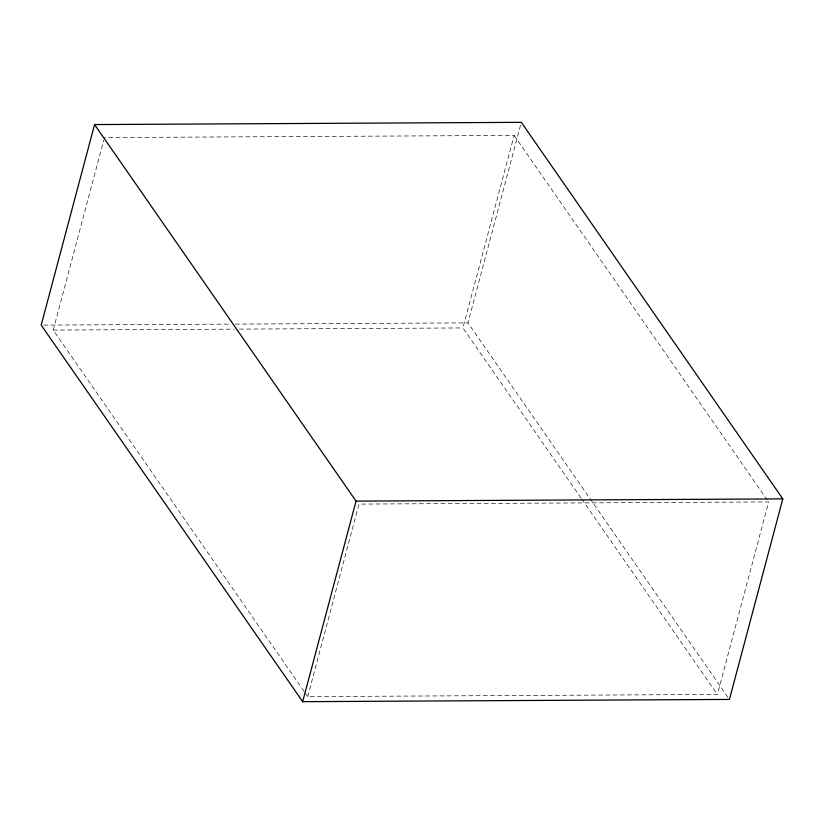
<?xml version="1.0" encoding="UTF-8"?>
<svg xmlns="http://www.w3.org/2000/svg" width="824" height="824" viewBox="0 0 824 824"><rect width="100%" height="100%" fill="white"/><g stroke="black" fill="none" stroke-linecap="round" stroke-linejoin="round"><path stroke-width="0.62" stroke-dasharray="4.12 3.09" d="M304.056 691.326L53.22 330.094L103.783 140.049M307.723 696.61L358.955 504.082L768.648 501.929L717.416 694.457L307.723 696.61L304.787 692.376M580.992 497.995L462.913 327.942L514.145 135.414L104.452 137.567M727.973 697.32L467.96 322.874L520.665 124.805M43.775 325.099L230.154 324.12M235.303 324.1L467.96 322.874M53.22 330.094L234.304 329.137M239.444 329.116L462.913 327.942M514.145 135.414L767.175 499.818M581.734 499.056L717.416 694.457"/><path stroke-width="1.24" d="M94.564 124.568L41.2 325.109L302.676 701.667L729.436 699.432L782.8 498.891L521.324 122.333L94.564 124.568L356.04 501.126L302.676 701.667M356.04 501.126L782.8 498.891"/></g></svg>
